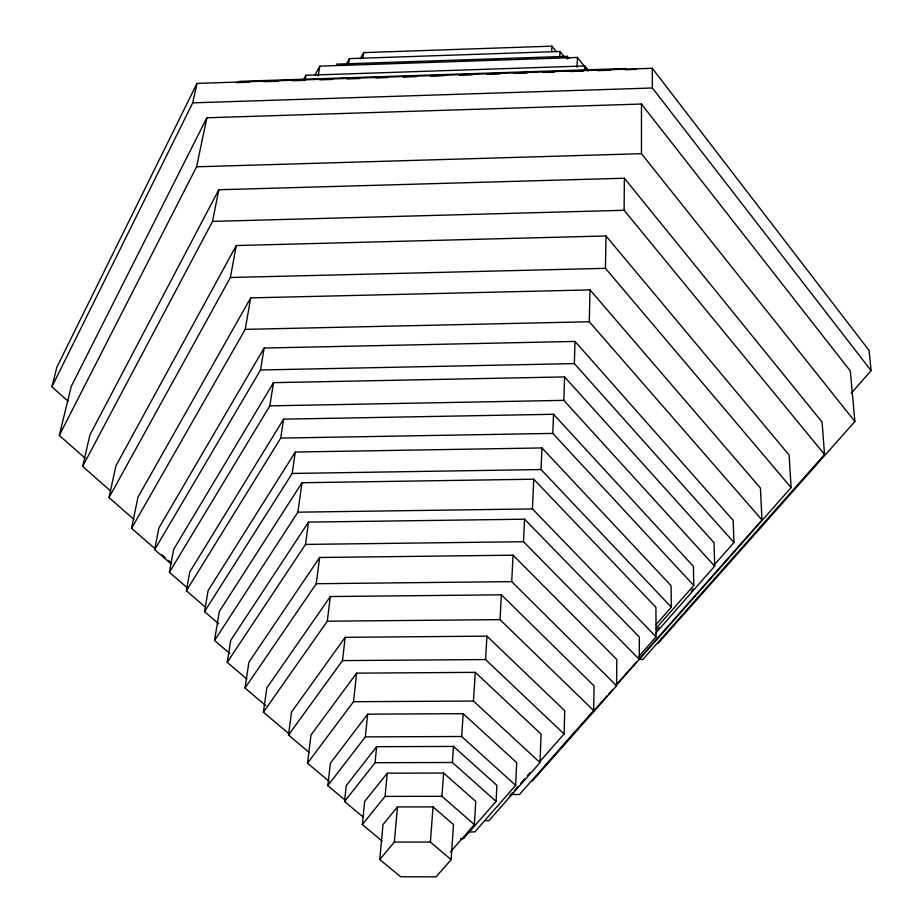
<?xml version="1.0" encoding="UTF-8"?>
<svg xmlns="http://www.w3.org/2000/svg" width="923" height="923" viewBox="0 0 923 923"><rect width="100%" height="100%" fill="white"/><g stroke="black" fill="none" stroke-linecap="round" stroke-linejoin="round"><path stroke-width="1.38" d="M658.076 643.423L854.871 421.488L641.45 153.679L641.45 104.034L206.867 117.786L71.256 386.379L59.28 435.437L85.147 458.223M638.578 659.46L642.893 659.426L824.539 454.462L624.11 210.282L624.363 178.22L218.797 189.746L89.935 434.895L82.643 466.415L110.76 491.082M532.329 781.031L616.587 685.789L616.829 659.53L513.073 555.196L319.635 557.492L248.91 662.195L245.022 688.039L265.778 705.599M616.426 685.224L791.103 487.586L605.453 268.339L605.984 235.965L236.265 245.541L115.917 465.873L109.018 497.612L133.893 519.361M510.811 794.518L519.441 794.507L593.639 710.572L594.077 685.916L501.385 594.816L330.319 596.546L266.839 687.9L263.39 712.221L289.787 734.466M639.443 658.572L761.983 519.949L589.289 321.746L590.016 289.903L250.687 297.887L137.977 497.185L131.562 528.325L155.422 549.081M714.067 565.118L733.97 542.505L574.36 363.604L575.006 341.429L264.116 348.04L158.894 527.968L154.683 549.635L170.905 563.745M539.609 761.821L564.08 733.981L564.749 710.722L486.952 636.143L345.167 637.32L291.518 712.083L288.495 735.066L309.424 752.683M584.744 70.079L584.859 65.96L305.894 75.282L303.182 80.336M655.722 633.12L714.702 566.145L563.826 400.363L564.599 376.919L273.485 382.664L173.662 549.404L169.382 572.295L187.819 588.274M577.083 67.275L577.394 57.445L319.796 66.156L315.008 75.017M484.633 820.674L488.925 820.674L540.013 762.594L541.074 734.073L475.287 672.359L356.601 673.155L310.982 734.985L307.509 763.217L329.303 781.458M655.838 628.632L693.784 585.447L552.808 433.406L553.523 414.277L283.592 419.157L189.723 572.064L186.377 590.743L204.871 606.734M567.218 59.072L567.322 56.338L336.422 64.16M559.765 56.845L559.984 51.457L349.402 58.634L346.633 63.664M656.138 624.502L671.321 607.196L541.051 469.553L541.939 447.943L295.279 452.039L208.137 590.524L204.537 611.626L218.647 623.798M638.981 656.253L656.091 636.87L532.444 508.908L533.759 479.21L301.983 482.741L219.328 611.488L214.551 640.493L229.873 653.588M469.08 831.923L474.803 831.923L515.657 785.346L516.695 762.652L463.184 713.687L367.666 714.16L330.399 763.159L327.815 785.669L345.179 800.172M551.654 51.7L551.896 46.15L363.72 52.611L360.235 58.887M524.564 519.199L639.304 637.008L639.293 659.368L523.503 541.709L524.564 519.199L308.513 522.106L230.704 640.366L227.22 662.345L246.903 679.086M616.587 685.789L511.711 581.628L513.073 555.196M460.542 838.753L463.404 838.753L496.078 801.372L496.92 785.381L453.505 746.43L376.63 746.695L346.263 785.635L344.556 801.522L363.039 816.936M593.639 710.572L500.024 619.645L501.385 594.816M564.08 733.981L485.544 659.564L486.952 636.143M450.424 851.975L474.353 824.574L475.749 801.395L443.617 773.059L387.233 773.186L364.643 801.499L362.324 824.562L382.076 840.968M540.013 762.594L473.464 701.053L475.287 672.359M451.128 859.659L453.505 824.562L433.037 806.898L397.455 806.921L383.01 824.562L379.745 859.555L400.686 876.769L436.048 876.85L451.128 859.659L430.383 842.088L394.352 842.053L379.745 859.555M515.657 785.346L461.662 736.508L463.184 713.687M496.078 801.372L452.385 762.49L453.505 746.43M474.353 824.574L441.932 796.318L443.617 773.059M430.383 842.088L433.037 806.898M394.352 842.053L397.455 806.921M362.324 824.562L385.064 796.387L387.233 773.186M344.556 801.522L375.061 762.71L376.63 746.695M327.815 785.669L365.335 736.889L367.666 714.16M307.509 763.217L353.497 701.711L356.601 673.155M288.495 735.066L342.502 660.603L345.167 637.32M263.39 712.221L327.307 621.202L330.319 596.546M245.022 688.039L316.266 583.717L319.635 557.492M227.22 662.345L305.501 544.42L308.513 522.106M362.947 58.126L363.72 52.611M214.551 640.493L297.887 512.173L301.983 482.741M348.629 63.987L349.402 58.634M204.537 611.626L292.187 473.453L295.279 452.039M186.377 590.743L280.73 438.09L283.592 419.157M169.382 572.295L269.828 405.855L273.485 382.664M318.239 75.917L319.796 66.156M154.683 549.635L260.517 369.973L264.116 348.04M305.213 79.366L305.894 75.282M131.562 528.325L245.218 329.361L250.687 297.887M109.018 497.612L230.369 277.511L236.265 245.541M82.643 466.415L212.544 221.393L218.797 189.746M59.28 435.437L196.576 166.798L206.867 117.786M67.979 401.159L51.919 386.76L192.722 102.845L196.98 83.405L652.284 68.29L869.085 350.475L871.081 370.608L851.168 393.394M51.919 386.76L56.857 367.216L196.98 83.405M509.484 796.076L512.311 792.869M514.192 790.723L517.953 786.442M520.78 783.235L524.552 778.943M527.368 775.735L530.194 772.528M657.211 629.74L659.114 627.582M691.327 590.974L693.219 588.816M615.699 685.431L636.593 661.791M544.997 765.998L549.762 760.61M552.623 757.379L555.473 754.149M560.238 748.761L578.34 728.305M581.19 725.074L584.051 721.844M587.859 717.529L606.907 695.988M608.811 693.831L612.618 689.527M239.219 81.374L625.863 68.521M236.334 82.608L249.291 82.182M263.69 81.697L278.077 81.224M292.476 80.739L305.432 80.313M319.831 79.84L332.788 79.413M347.186 78.928L360.132 78.501M375.973 77.97L387.487 77.59M403.328 77.07L416.285 76.632M430.672 76.159L443.628 75.732M459.469 75.201L472.426 74.775M486.825 74.29L499.781 73.863M514.169 73.39L527.125 72.963M542.966 72.432L554.481 72.052M570.322 71.521L583.278 71.094M597.666 70.621L610.622 70.183M625.021 69.71L636.535 69.329M192.722 102.845L652.388 87.985L871.081 370.608M196.576 166.798L641.45 153.679M212.544 221.393L624.11 210.282M230.369 277.511L605.453 268.339M245.218 329.361L589.289 321.746M260.517 369.973L574.36 363.604M269.828 405.855L563.826 400.363M280.73 438.09L552.808 433.406M292.187 473.453L541.051 469.553M297.887 512.173L532.444 508.908M305.501 544.42L523.503 541.709M316.266 583.717L511.711 581.628M327.307 621.202L500.024 619.645M342.502 660.603L485.544 659.564M353.497 701.711L473.464 701.053M365.335 736.889L461.662 736.508M375.061 762.71L452.385 762.49M385.064 796.387L441.932 796.318M161.929 554.746L165.182 557.573M168.436 560.411L171.69 563.238M533.759 479.21L655.918 607.334L656.091 636.87M541.939 447.943L671.067 585.678L671.321 607.196M553.523 414.277L693.392 566.387L693.784 585.447M564.599 376.919L714.021 542.747L714.702 566.145M575.006 341.429L733.15 520.33L733.97 542.505M590.016 289.903L760.425 488.048L761.983 519.949M605.984 235.965L789.107 455.027L791.103 487.586M624.363 178.22L822.07 422.065L824.539 454.462M551.896 46.15L556.361 51.746M567.322 56.338L569.11 58.587M559.984 51.457L564.449 57.076M584.859 65.96L588.436 70.471M577.394 57.445L588.124 70.979M641.45 104.034L850.325 371.011L854.871 421.488M652.284 68.29L652.388 87.985"/></g></svg>
